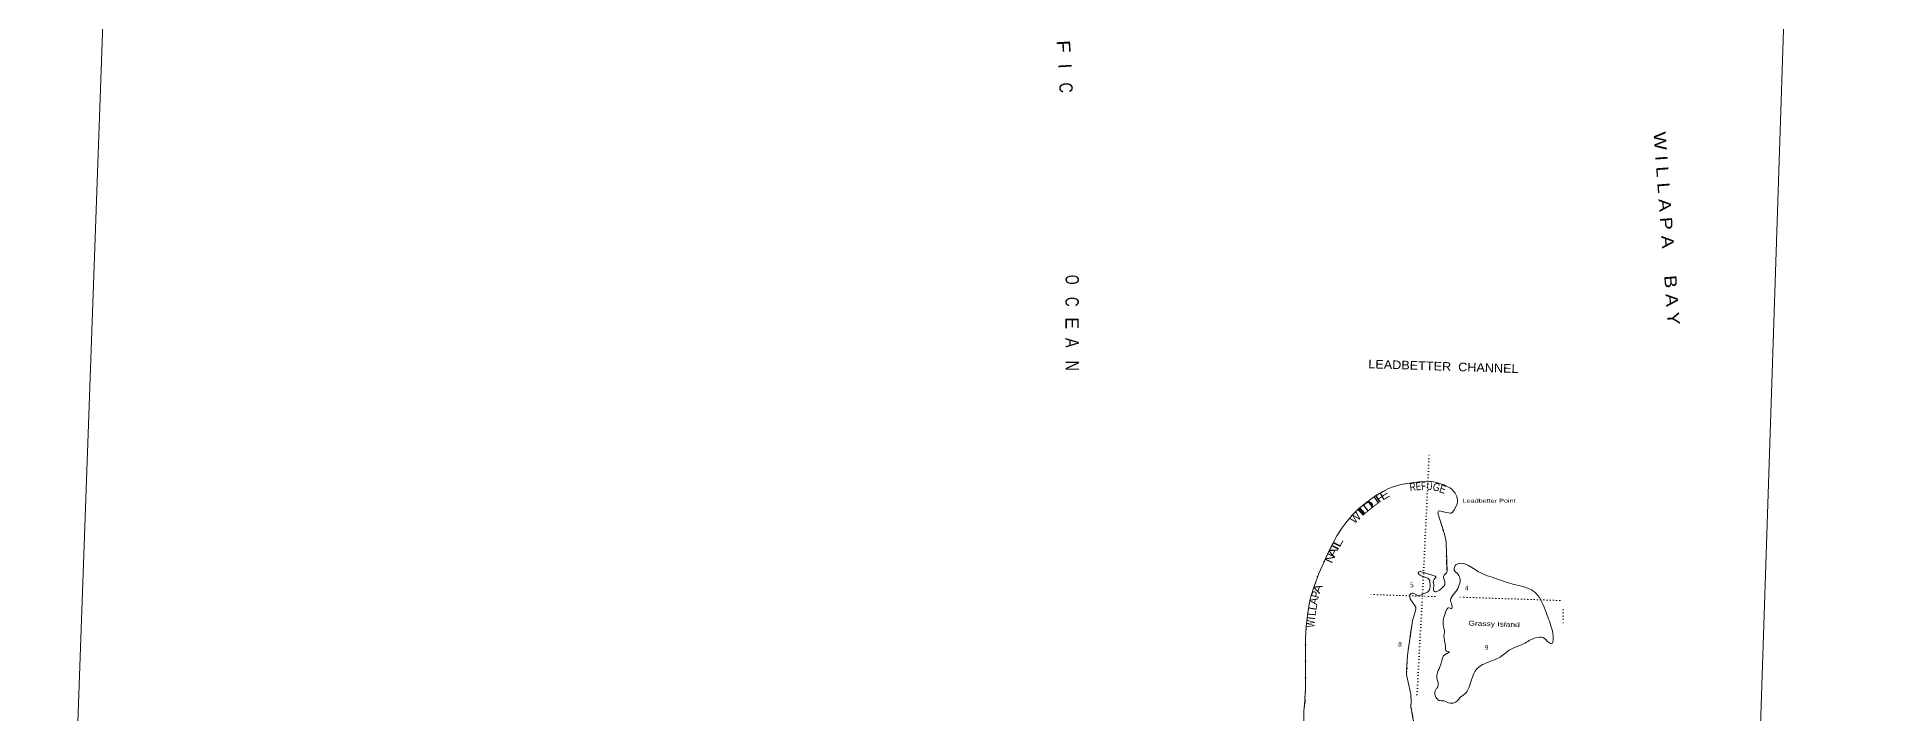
# Model space of a CAD drawing. Header units: feet. Extents: x -820980 to -751810, y -353855 to -168743.
# Drawn here: x -820980 to -751810, y -308395 to -283050 of the extents above; entities that cross this region are included whole.
import ezdxf
from ezdxf.enums import TextEntityAlignment as Align

# ---------------------------------------------------------------- set-up
doc = ezdxf.new("R2010")
doc.units = ezdxf.units.FT
doc.header["$LTSCALE"] = 80
doc.linetypes.add('DOT_DASHED', pattern=[7.7, 5, -1.2, 0.3, -1.2])
doc.linetypes.add('DOTTED', pattern=[1.5, 0.3, -1.2])
for name, color, linetype, lineweight in [('39', 7, 'Continuous', 13), ('4', 7, 'Continuous', 13), ('44', 7, 'DOT_DASHED', 13), ('7', 7, 'DOTTED', 13)]:
    doc.layers.add(name, color=color, linetype=linetype, lineweight=lineweight)
doc.layers.add('41', color=7, linetype='Continuous')
doc.layers.add('42', color=7, linetype='Continuous')

msp = doc.modelspace()

# ---------------------------------------------------------------- linework, layer by layer
at = {"layer": '39'}
for points in [[(-773419.25, -307566.88), (-773421.47, -305582.79), (-773395.7, -305145.4), (-773341.75, -304632.47), (-773249.53, -304112.91), (-773135.07, -303744.99), (-772927.08, -303162.16), (-772526.21, -302278.22), (-772247.81, -301751.1), (-772064, -301468.33), (-771912.47, -301264.97), (-771673.86, -300974.58), (-771422.35, -300731.51), (-770975.23, -300374.44), (-770747.37, -300219.57), (-770502.32, -300073.3), (-770308.85, -299982.96), (-770106.79, -299905.52), (-769848.84, -299828.09), (-769343.68, -299752.8), (-769090.03, -299714.09), (-768896.56, -299701.18), (-768771.91, -299714.08), (-768715.99, -299714.08), (-768496.73, -299752.8), (-768320.47, -299808.73), (-768221.58, -299843.15), (-768216.17, -299866.34)], [(-768221.58, -299843.15), (-768013.86, -299952.97), (-767944.31, -300004.47), (-767873.36, -300075.45), (-767817.48, -300157.19), (-767769.5, -300246.89), (-767736.86, -300332.5), (-767727.19, -300411.01), (-767728.27, -300480.92), (-767739.33, -300555.04), (-767843.2, -300769.98), (-767916.35, -300858.42), (-767964.72, -300896.06), (-768006.91, -300904.47), (-768196.97, -300859.38), (-768399.3, -300819.86), (-768440.85, -300828.31), (-768456.98, -300855.19), (-768459.95, -300885.87), (-768409.31, -301062.32), (-768225.15, -301653.05), (-768167.85, -301884.46), (-768150.64, -302023.03), (-768119.27, -303089.8), (-768127, -303116.98), (-768142.05, -303134.19), (-768230.7, -303228.21), (-768254.9, -303283.68), (-768249.91, -303321.82), (-768212.61, -303413.5), (-768204.39, -303482.65), (-768206.08, -303582.31), (-768222.65, -303627.84), (-768297.89, -303705.27), (-768406.4, -303787.7), (-768522.53, -303844.02), (-768552.63, -303850.47), (-768569.75, -303849.95), (-768594.53, -303838.64), (-768611.73, -303814.97), (-768626.93, -303749.52), (-768611.11, -303575.51), (-768644.32, -303481.98), (-768631.08, -303421.34), (-768602.49, -303375.14), (-768540.79, -303311.64), (-768537.16, -303289.23), (-768564.44, -303268.62), (-768640.42, -303241.3), (-769123.2, -303085.15), (-769172.78, -303096.54), (-769195.53, -303138.69), (-769187.83, -303173.98), (-769157.73, -303206.24), (-769086.13, -303245.05), (-768837.18, -303338.45), (-768803.05, -303369.72), (-768767.72, -303433.31), (-768748.35, -303640.72), (-768762.2, -303718.18), (-768780.47, -303775.17), (-768809.49, -303821.43), (-768854.43, -303861.6), (-769139.46, -303983.82), (-769182.45, -303994.58), (-769215.56, -303990.86), (-769383.89, -303898.4), (-769423.2, -303899.93), (-769461.9, -303910.69), (-769487.69, -303934.35), (-769508.98, -303962.06), (-769515.64, -303998.88), (-769515.64, -304048.35), (-769498.44, -304106.43), (-769476.99, -304153.88), (-769282.45, -304429.91), (-769284.55, -304494.68), (-769339.18, -304682.7), (-769411.38, -304927.03), (-769428.88, -305018.57), (-769597.67, -306224.52), (-769634.94, -306903.8), (-769635.88, -306955.61), (-769556.07, -307347.86), (-769478.59, -307700.77)]]:
    msp.add_lwpolyline(points, dxfattribs=at)
for points in [[(-768567.23, -307730.73), (-768539.9, -307511.48), (-768470.1, -307429.85), (-768495.98, -307080.77), (-768340.24, -306525.9), (-768156.86, -306179.36), (-768035.3, -306111.93), (-768142.25, -306069.32), (-768179.85, -305906.85), (-768233.13, -305490.26), (-768214.26, -305374.35), (-768253.39, -305151.47), (-768135.12, -304528.67), (-768067.33, -304446.96), (-767949.83, -304477.93), (-767934.9, -304359.86), (-767989.01, -304158.48), (-767839.57, -303903.09), (-767631.4, -303394.63), (-767699.73, -303196.7), (-767847.94, -303031.7), (-767783.64, -302839.2), (-767462.11, -302804.1), (-766934.6, -303095.3), (-766247.24, -303366.89), (-765894.06, -303492.01), (-765250.72, -303659.21), (-764841.99, -303852.99), (-764442.83, -304523.15), (-764199, -305201.02), (-764143.68, -305665.97), (-764187.08, -305790.93), (-764304, -305745.9), (-764513.85, -305562.28), (-764816.46, -305578.04), (-765248.19, -305795.7), (-765853.97, -306084.69), (-766066.25, -306253.01), (-766640.64, -306513.1), (-766993.74, -306727.96), (-767233.22, -307263.3), (-767362.54, -307567.8), (-767566.73, -307765)], [(-773271.83, -320964.52), (-773277.48, -320804.12), (-773278.37, -320387.91), (-773298.05, -319934.84), (-773325.08, -319517.69), (-773388.14, -319095.24), (-773410.23, -318708.43), (-773420.17, -318374.32), (-773462.84, -317944.56), (-773508.11, -317365.91), (-773563.82, -316907.53), (-773594.27, -316639.04), (-773625.42, -316444.92), (-773651.34, -315997.65), (-773652.94, -315655.81), (-773640.42, -315423.03), (-773622.93, -315274.88), (-773619.7, -314911.09), (-773623.24, -314567.16), (-773616.95, -314229.62), (-773612.21, -314044.82), (-773570.26, -313833.21), (-773573.42, -313644.11), (-773555.11, -313363.29), (-773514.07, -313121.48), (-773480.53, -312919.62), (-773425.12, -312559.71), (-773400.18, -312152.46), (-773368.98, -311628.83), (-773337.43, -311316.32), (-773327.34, -310984.94), (-773333.25, -310650.99), (-773364.32, -310344.27), (-773382.89, -310136.53), (-773400.92, -309969.01), (-773413.92, -309884.1), (-773456.68, -309566.92), (-773476.92, -309294.77), (-773480.04, -309049.38), (-773495.46, -308755.29), (-773486.45, -308618.89), (-773488.25, -308447.93), (-773466.83, -308137.07), (-773442.54, -307912.76), (-773447.87, -307838.18), (-773434.54, -307693.9), (-773440.46, -307635.38), (-773419.25, -307566.88)], [(-769478.59, -307700.77), (-769461.72, -307972.78), (-769473.03, -308117.13), (-769442.98, -308341.38), (-769395.28, -308578.32), (-769346.69, -308956.02), (-769300.94, -309301.46), (-769277.36, -309537.54), (-769208.65, -309805.38), (-769062.67, -310216.73), (-768940.98, -310576.95), (-768818.14, -310740.18), (-768769.18, -310832.4), (-768620.58, -311117.18), (-768433.11, -311439.55), (-768285.52, -311641.86), (-768195.78, -311719.46), (-768134.93, -311761.85), (-767882.24, -311951.84), (-767823.38, -312048.44), (-767740.22, -312471.61), (-767652.51, -312770.3), (-767519.06, -313138.98), (-767398.31, -313414.72), (-767345.7, -313517.13), (-767120.73, -313915.22), (-766841.8, -314323.29), (-766640.35, -314593.88), (-766457.62, -314825.59), (-766301.17, -315170.97), (-766188.33, -315552.99), (-766181.9, -315872.89), (-766214.09, -316092.9), (-766238.05, -316252.88), (-766228.6, -316379.88), (-766188.58, -316606.49), (-766127.51, -316918.3), (-766075.94, -317159.4), (-766034.74, -317353.88), (-765959.2, -317599.86), (-765937.5, -317666.98), (-765919.86, -317790.26), (-765912.17, -317965.45), (-765886.53, -318034.72), (-765845.05, -318056.31), (-765711.98, -317994.73), (-765637.31, -317989.36), (-765494.62, -318105.04), (-765299.16, -318319.12), (-765082.48, -318558.09), (-764894.08, -318800.06), (-764706.85, -319074.16), (-764509.43, -319344.6), (-764352.43, -319619.63), (-764231.63, -319839.08), (-764055.24, -320189.19), (-763952.17, -320397.95), (-763906.79, -320477.99), (-763771.57, -320798.48), (-763663.79, -321043.6), (-763594.02, -321227.04), (-763596.21, -321347.37)], [(-768567.23, -307730.73), (-768493.79, -307866.68), (-768375.31, -307929.23), (-768232.82, -307940.36), (-768113.69, -307984.83), (-767889.67, -308023), (-767729.44, -307934.24), (-767605.49, -307791.91), (-767565.05, -307763.94)]]:
    msp.add_spline(points, degree=3, dxfattribs=at)
at = {"layer": '4'}
msp.add_lwpolyline([(-814434.73, -168743.41), (-783122.91, -169842.15), (-751809.62, -170897.83), (-757851.71, -353854.74), (-789416.66, -352790.59), (-820980.12, -351683)], close=True, dxfattribs=at)
at = {"layer": '44'}
for points in [[(-773419.25, -307566.88), (-773421.47, -305582.79), (-773395.7, -305145.4), (-773341.75, -304632.47), (-773249.53, -304112.91), (-773135.07, -303744.99), (-772927.08, -303162.16), (-772526.21, -302278.22), (-772247.81, -301751.1), (-772064, -301468.33), (-771912.47, -301264.97), (-771673.86, -300974.58), (-771422.35, -300731.51), (-770975.23, -300374.44), (-770747.37, -300219.57), (-770502.32, -300073.3), (-770308.85, -299982.96), (-770106.79, -299905.52), (-769848.84, -299828.09), (-769343.68, -299752.8), (-769090.03, -299714.09), (-768896.56, -299701.18), (-768771.91, -299714.08), (-768715.99, -299714.08), (-768496.73, -299752.8), (-768320.47, -299808.73), (-768221.58, -299843.15), (-768216.17, -299866.34)], [(-768221.58, -299843.15), (-768013.86, -299952.97), (-767944.31, -300004.47), (-767873.36, -300075.45), (-767817.48, -300157.19), (-767769.5, -300246.89), (-767736.86, -300332.5), (-767727.19, -300411.01), (-767728.27, -300480.92), (-767739.33, -300555.04), (-767843.2, -300769.98), (-767916.35, -300858.42), (-767964.72, -300896.06), (-768006.91, -300904.47), (-768196.97, -300859.38), (-768399.3, -300819.86), (-768440.85, -300828.31), (-768456.98, -300855.19), (-768459.95, -300885.87), (-768409.31, -301062.32), (-768225.15, -301653.05), (-768167.85, -301884.46), (-768150.64, -302023.03), (-768119.27, -303089.8), (-768127, -303116.98), (-768142.05, -303134.19), (-768230.7, -303228.21), (-768254.9, -303283.68), (-768249.91, -303321.82), (-768212.61, -303413.5), (-768204.39, -303482.65), (-768206.08, -303582.31), (-768222.65, -303627.84), (-768297.89, -303705.27), (-768406.4, -303787.7), (-768522.53, -303844.02), (-768552.63, -303850.47), (-768569.75, -303849.95), (-768594.53, -303838.64), (-768611.73, -303814.97), (-768626.93, -303749.52), (-768611.11, -303575.51), (-768644.32, -303481.98), (-768631.08, -303421.34), (-768602.49, -303375.14), (-768540.79, -303311.64), (-768537.16, -303289.23), (-768564.44, -303268.62), (-768640.42, -303241.3), (-769123.2, -303085.15), (-769172.78, -303096.54), (-769195.53, -303138.69), (-769187.83, -303173.98), (-769157.73, -303206.24), (-769086.13, -303245.05), (-768837.18, -303338.45), (-768803.05, -303369.72), (-768767.72, -303433.31), (-768748.35, -303640.72), (-768762.2, -303718.18), (-768780.47, -303775.17), (-768809.49, -303821.43), (-768854.43, -303861.6), (-769139.46, -303983.82), (-769182.45, -303994.58), (-769215.56, -303990.86), (-769383.89, -303898.4), (-769423.2, -303899.93), (-769461.9, -303910.69), (-769487.69, -303934.35), (-769508.98, -303962.06), (-769515.64, -303998.88), (-769515.64, -304048.35), (-769498.44, -304106.43), (-769476.99, -304153.88), (-769282.45, -304429.91), (-769284.55, -304494.68), (-769339.18, -304682.7), (-769411.38, -304927.03), (-769428.88, -305018.57), (-769597.67, -306224.52), (-769634.94, -306903.8), (-769635.88, -306955.61), (-769556.07, -307347.86), (-769478.59, -307700.77)], [(-773621.36, -314444.07), (-773611.68, -314034.61), (-773570.34, -313834.65), (-773570.77, -313559.62), (-773560.59, -313401.74), (-773468.2, -312849), (-773424.35, -312548.98), (-773389.88, -311979.62), (-773331.01, -311187.37), (-773328.13, -310737.08), (-773363.75, -310350.5), (-773472.57, -309386), (-773495.46, -308754.88), (-773486.29, -308605.44), (-773481.22, -308323.26), (-773442.25, -307905.61), (-773446.75, -307812.39), (-773434.81, -307686.73), (-773440.59, -307635.79), (-773420.5, -307570.91)], [(-769384.09, -308664.04), (-769456.64, -308261.01), (-769470.88, -308145.17), (-769472.52, -308084.78), (-769464.9, -308027.46), (-769462.12, -307966.37), (-769478.57, -307701.02)]]:
    msp.add_lwpolyline(points, dxfattribs=at)
at = {"layer": '7'}
for p, q in [((-763890.92, -304173.62), (-767688.53, -304048.09)), ((-763768.25, -304518.62), (-763768.4, -305064.51))]:
    msp.add_line(p, q, dxfattribs=at)
for points in [[(-769244.74, -307708.46), (-769041.98, -304014.73), (-768787.21, -298664.07)], [(-768573.47, -304027.9), (-769046, -304014.56), (-770979.93, -303949.35)]]:
    msp.add_lwpolyline(points, dxfattribs=at)

# ---------------------------------------------------------------- texts
at = {"layer": '41'}
for s, height, rotation, width, p in [('F', 500, 273.436, 1.15, (-782738.98, -283422.71)), ('C', 500, 272.608, 0.8, (-782653.01, -284966.13)), ('W I L L A P A     B A Y', 454.5, 274.264, 1.2, (-760109.95, -290241.07)), ('O', 500, 270.952, 0.7, (-782420.24, -292155.79)), ('C', 500, 270.124, 0.75, (-782424.91, -292977.97)), ('A', 500, 270.124, 0.8, (-782421.44, -294514.25)), ('N', 500, 270.124, 0.8, (-782419.72, -295376)), ('LEADBETTER  CHANNEL', 322.1, 358.149, 1.1, (-768258.53, -295558.92))]:
    msp.add_text(s, height=height, rotation=rotation, dxfattribs=dict(at, width=width)).set_placement(p, align=Align.CENTER)
for s, rotation, p in [('I', 273.436, (-782691.02, -284157.58)), ('E', 270.124, (-782423.18, -293777.98))]:
    msp.add_text(s, height=500, rotation=rotation, dxfattribs=at).set_placement(p, align=Align.CENTER)
at = {"layer": '42', "width": 1.35}
msp.add_text('Leadbetter Point', height=150, dxfattribs=at).set_placement((-767534.94, -300511.92))
at = {"layer": '42', "width": 1.3}
msp.add_text('Grassy Island', height=181.5, rotation=358.107, dxfattribs=at).set_placement((-767321.82, -305109.91))
at = {"layer": '44'}
for s, rotation, width, p in [('F', 33.03, 1.45, (-770539.85, -300435.24)), ('E', 29.969, 1.3, (-770386.23, -300347.18)), ('R', 8.677, 0.8, (-769385.81, -300064.69)), ('E', 5.818, 0.75, (-769178.97, -300042.52)), ('F', 1.985, 0.7, (-768995.89, -300029.85)), ('U', 356.395, 0.75, (-768781.66, -300034.83)), ('GE', 342.394, 0.85, (-768450.34, -300100.6)), ('I', 44.022, 1.85, (-771242.56, -300974.19)), ('L', 40.611, 1.9, (-771111.95, -300864.75)), ('D', 38.611, 1.4, (-770965.22, -300747.46)), ('L', 36.203, 1.75, (-770813.61, -300625.85)), ('I', 34.833, 1.45, (-770682.97, -300526.23)), ('A', 65.606, 1.35, (-772272.97, -302426.06)), ('T', 62.159, 1.45, (-772178.68, -302248.59)), ('L', 62.159, 1.45, (-772072.78, -302067.63)), ('N', 65.606, 1.2, (-772366.46, -302647.81)), ('A', 70.36, 1.25, (-772835.7, -303780.63)), ('P', 74.719, 0.9, (-772899.78, -303988.81)), ('W', 86.628, 0.65, (-773080.91, -305056.18)), ('L', 83.996, 0.9, (-773040.71, -304658.54))]:
    msp.add_text(s, height=300, rotation=rotation, dxfattribs=dict(at, width=width)).set_placement(p, align=Align.CENTER)
for s, rotation, p in [('W', 44.022, (-771447.72, -301188.07)), ('L', 79.935, (-773001.54, -304446.65)), ('A', 79.935, (-772970.89, -304224.23)), ('I', 83.996, (-773072.55, -304853.1))]:
    msp.add_text(s, height=300, rotation=rotation, dxfattribs=at).set_placement(p, align=Align.CENTER)
at = {"layer": '7', "width": 0.85}
for s, p in [('5', (-769502.11, -303680.01)), ('4', (-767451.5, -303796.28)), ('8', (-769950.04, -305902.65)), ('9', (-766701.67, -306019.74))]:
    msp.add_text(s, height=175, dxfattribs=at).set_placement(p)

doc.saveas('drawing.dxf')
